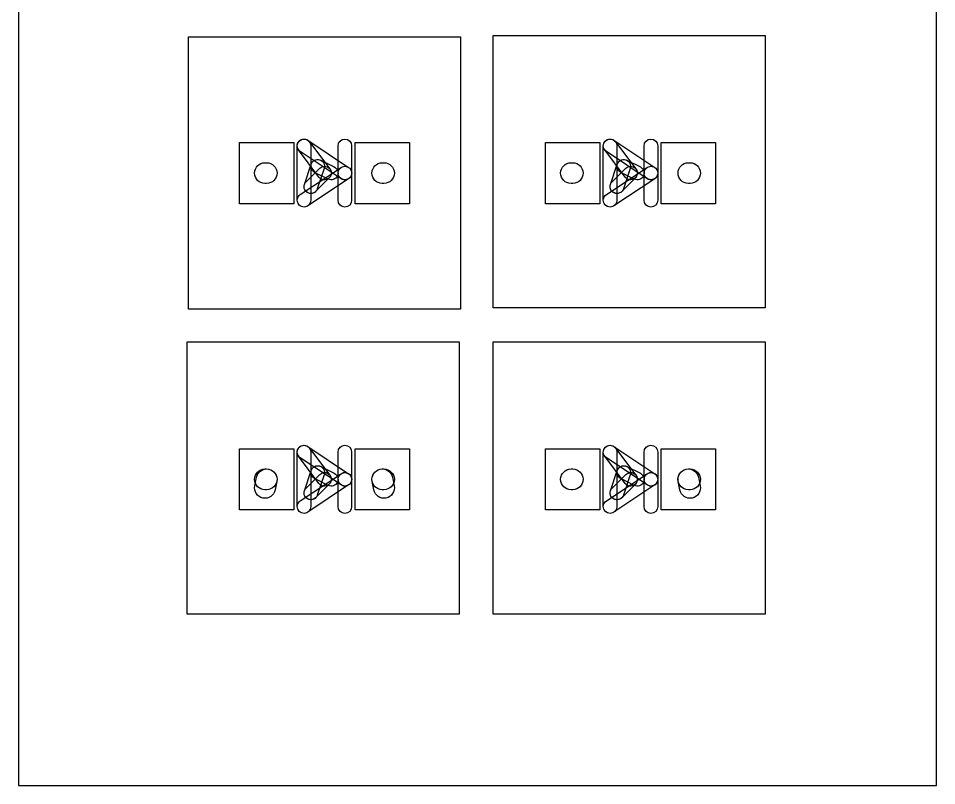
# Model space of a CAD drawing. Header units: inches. Extents: x 5 to 145, y -76 to 99.
# Drawn here: x 15.25 to 28.75, y -75.64 to -64.37 of the extents above; entities that cross this region are included whole.
import ezdxf

# ---------------------------------------------------------------- set-up
doc = ezdxf.new("R2010")
doc.units = ezdxf.units.IN
doc.header["$MEASUREMENT"] = 0

# ---------------------------------------------------------------- blocks, each defined once
blk = doc.blocks.new('block 205')
at = {"color": 7, "lineweight": 25}
blk.add_lwpolyline([(15.251, -75.64), (28.751, -75.64)], dxfattribs=at)
blk = doc.blocks.new('block 207')
at = {"color": 7, "lineweight": 25}
blk.add_lwpolyline([(15.251, -48.64), (15.251, -75.64)], dxfattribs=at)
blk = doc.blocks.new('block 208')
at = {"color": 7, "lineweight": 25}
blk.add_lwpolyline([(28.751, -75.64), (28.751, -48.64)], dxfattribs=at)
blk = doc.blocks.new('block 201')
for name in ['block 207', 'block 208', 'block 205']:
    blk.add_blockref(name, (0, 0))
blk = doc.blocks.new('block 245')
at = {"lineweight": 0}
blk.add_lwpolyline([(24.251, -66.64), (24.251, -66.64)], dxfattribs=at)
blk = doc.blocks.new('block 246')
at = {"lineweight": 0}
blk.add_lwpolyline([(19.751, -66.64), (19.751, -66.64)], dxfattribs=at)
blk = doc.blocks.new('block 247')
at = {"lineweight": 0}
blk.add_lwpolyline([(24.251, -71.14), (24.251, -71.14)], dxfattribs=at)
blk = doc.blocks.new('block 248')
at = {"lineweight": 0}
blk.add_lwpolyline([(19.751, -71.14), (19.751, -71.14)], dxfattribs=at)
blk = doc.blocks.new('block 465')
at = {"color": 2, "lineweight": 25}
blk.add_open_spline([(24.451, -66.24), (24.451, -66.24), (24.451, -66.64), (24.451, -66.64), (24.451, -66.695), (24.496, -66.74), (24.551, -66.74), (24.607, -66.74), (24.651, -66.695), (24.651, -66.64), (24.651, -66.64), (24.651, -66.24), (24.651, -66.24), (24.651, -66.185), (24.607, -66.14), (24.551, -66.14), (24.496, -66.14), (24.451, -66.185), (24.451, -66.24)], degree=3, knots=[0, 0, 0, 0, 1, 1, 1, 2, 2, 2, 3, 3, 3, 4, 4, 4, 5, 5, 5, 6, 6, 6, 6], dxfattribs=at)
blk = doc.blocks.new('block 466')
at = {"color": 2, "lineweight": 25}
blk.add_open_spline([(24.451, -66.64), (24.451, -66.64), (24.451, -67.04), (24.451, -67.04), (24.451, -67.095), (24.496, -67.14), (24.551, -67.14), (24.607, -67.14), (24.651, -67.095), (24.651, -67.04), (24.651, -67.04), (24.651, -66.64), (24.651, -66.64), (24.651, -66.585), (24.607, -66.54), (24.551, -66.54), (24.496, -66.54), (24.451, -66.585), (24.451, -66.64)], degree=3, knots=[0, 0, 0, 0, 1, 1, 1, 2, 2, 2, 3, 3, 3, 4, 4, 4, 5, 5, 5, 6, 6, 6, 6], dxfattribs=at)
blk = doc.blocks.new('block 467')
at = {"color": 2, "lineweight": 25}
blk.add_open_spline([(24.607, -66.557), (24.607, -66.557), (24.007, -66.157), (24.007, -66.157), (23.961, -66.126), (23.899, -66.139), (23.868, -66.185), (23.837, -66.231), (23.85, -66.293), (23.896, -66.323), (23.896, -66.323), (24.496, -66.723), (24.496, -66.723), (24.542, -66.754), (24.604, -66.742), (24.635, -66.696), (24.665, -66.65), (24.653, -66.588), (24.607, -66.557)], degree=3, knots=[0, 0, 0, 0, 1, 1, 1, 2, 2, 2, 3, 3, 3, 4, 4, 4, 5, 5, 5, 6, 6, 6, 6], dxfattribs=at)
blk = doc.blocks.new('block 468')
at = {"color": 2, "lineweight": 25}
blk.add_open_spline([(24.496, -66.557), (24.496, -66.557), (23.896, -66.957), (23.896, -66.957), (23.85, -66.988), (23.837, -67.05), (23.868, -67.096), (23.899, -67.142), (23.961, -67.154), (24.007, -67.123), (24.007, -67.123), (24.607, -66.723), (24.607, -66.723), (24.653, -66.693), (24.665, -66.631), (24.635, -66.585), (24.604, -66.539), (24.542, -66.526), (24.496, -66.557)], degree=3, knots=[0, 0, 0, 0, 1, 1, 1, 2, 2, 2, 3, 3, 3, 4, 4, 4, 5, 5, 5, 6, 6, 6, 6], dxfattribs=at)
blk = doc.blocks.new('block 469')
at = {"color": 2, "lineweight": 25}
blk.add_open_spline([(24.051, -67.04), (24.051, -67.04), (24.051, -66.24), (24.051, -66.24), (24.051, -66.185), (24.007, -66.14), (23.951, -66.14), (23.896, -66.14), (23.851, -66.185), (23.851, -66.24), (23.851, -66.24), (23.851, -67.04), (23.851, -67.04), (23.851, -67.095), (23.896, -67.14), (23.951, -67.14), (24.007, -67.14), (24.051, -67.095), (24.051, -67.04)], degree=3, knots=[0, 0, 0, 0, 1, 1, 1, 2, 2, 2, 3, 3, 3, 4, 4, 4, 5, 5, 5, 6, 6, 6, 6], dxfattribs=at)
blk = doc.blocks.new('block 470')
at = {"color": 2, "lineweight": 25}
blk.add_open_spline([(23.871, -66.3), (23.871, -66.3), (24.171, -66.7), (24.171, -66.7), (24.204, -66.744), (24.267, -66.753), (24.311, -66.72), (24.356, -66.687), (24.364, -66.624), (24.331, -66.58), (24.331, -66.58), (24.031, -66.18), (24.031, -66.18), (23.998, -66.136), (23.936, -66.127), (23.891, -66.16), (23.847, -66.193), (23.838, -66.256), (23.871, -66.3)], degree=3, knots=[0, 0, 0, 0, 1, 1, 1, 2, 2, 2, 3, 3, 3, 4, 4, 4, 5, 5, 5, 6, 6, 6, 6], dxfattribs=at)
blk = doc.blocks.new('block 471')
at = {"color": 2, "lineweight": 25}
blk.add_open_spline([(24.181, -66.57), (24.181, -66.57), (23.981, -66.77), (23.981, -66.77), (23.942, -66.809), (23.942, -66.872), (23.981, -66.911), (24.02, -66.95), (24.083, -66.95), (24.122, -66.911), (24.122, -66.911), (24.322, -66.711), (24.322, -66.711), (24.361, -66.672), (24.361, -66.609), (24.322, -66.57), (24.283, -66.53), (24.22, -66.53), (24.181, -66.57)], degree=3, knots=[0, 0, 0, 0, 1, 1, 1, 2, 2, 2, 3, 3, 3, 4, 4, 4, 5, 5, 5, 6, 6, 6, 6], dxfattribs=at)
blk = doc.blocks.new('block 472')
at = {"color": 2, "lineweight": 25}
blk.add_open_spline([(24.146, -66.872), (24.146, -66.872), (24.246, -66.572), (24.246, -66.572), (24.264, -66.519), (24.235, -66.463), (24.183, -66.445), (24.131, -66.428), (24.074, -66.456), (24.056, -66.509), (24.056, -66.509), (23.956, -66.809), (23.956, -66.809), (23.939, -66.861), (23.967, -66.918), (24.02, -66.935), (24.072, -66.953), (24.129, -66.924), (24.146, -66.872)], degree=3, knots=[0, 0, 0, 0, 1, 1, 1, 2, 2, 2, 3, 3, 3, 4, 4, 4, 5, 5, 5, 6, 6, 6, 6], dxfattribs=at)
blk = doc.blocks.new('block 473')
at = {"color": 2, "lineweight": 25}
blk.add_open_spline([(24.107, -66.63), (24.107, -66.63), (24.307, -66.73), (24.307, -66.73), (24.356, -66.754), (24.416, -66.734), (24.441, -66.685), (24.465, -66.636), (24.445, -66.576), (24.396, -66.551), (24.396, -66.551), (24.196, -66.451), (24.196, -66.451), (24.147, -66.426), (24.087, -66.446), (24.062, -66.496), (24.037, -66.545), (24.057, -66.605), (24.107, -66.63)], degree=3, knots=[0, 0, 0, 0, 1, 1, 1, 2, 2, 2, 3, 3, 3, 4, 4, 4, 5, 5, 5, 6, 6, 6, 6], dxfattribs=at)
blk = doc.blocks.new('block 474')
at = {"color": 2, "lineweight": 25}
blk.add_open_spline([(19.951, -66.24), (19.951, -66.24), (19.951, -66.64), (19.951, -66.64), (19.951, -66.695), (19.996, -66.74), (20.051, -66.74), (20.107, -66.74), (20.151, -66.695), (20.151, -66.64), (20.151, -66.64), (20.151, -66.24), (20.151, -66.24), (20.151, -66.185), (20.107, -66.14), (20.051, -66.14), (19.996, -66.14), (19.951, -66.185), (19.951, -66.24)], degree=3, knots=[0, 0, 0, 0, 1, 1, 1, 2, 2, 2, 3, 3, 3, 4, 4, 4, 5, 5, 5, 6, 6, 6, 6], dxfattribs=at)
blk = doc.blocks.new('block 475')
at = {"color": 2, "lineweight": 25}
blk.add_open_spline([(19.951, -66.64), (19.951, -66.64), (19.951, -67.04), (19.951, -67.04), (19.951, -67.095), (19.996, -67.14), (20.051, -67.14), (20.107, -67.14), (20.151, -67.095), (20.151, -67.04), (20.151, -67.04), (20.151, -66.64), (20.151, -66.64), (20.151, -66.585), (20.107, -66.54), (20.051, -66.54), (19.996, -66.54), (19.951, -66.585), (19.951, -66.64)], degree=3, knots=[0, 0, 0, 0, 1, 1, 1, 2, 2, 2, 3, 3, 3, 4, 4, 4, 5, 5, 5, 6, 6, 6, 6], dxfattribs=at)
blk = doc.blocks.new('block 476')
at = {"color": 2, "lineweight": 25}
blk.add_open_spline([(20.107, -66.557), (20.107, -66.557), (19.507, -66.157), (19.507, -66.157), (19.461, -66.126), (19.399, -66.139), (19.368, -66.185), (19.337, -66.231), (19.35, -66.293), (19.396, -66.323), (19.396, -66.323), (19.996, -66.723), (19.996, -66.723), (20.042, -66.754), (20.104, -66.742), (20.135, -66.696), (20.165, -66.65), (20.153, -66.588), (20.107, -66.557)], degree=3, knots=[0, 0, 0, 0, 1, 1, 1, 2, 2, 2, 3, 3, 3, 4, 4, 4, 5, 5, 5, 6, 6, 6, 6], dxfattribs=at)
blk = doc.blocks.new('block 477')
at = {"color": 2, "lineweight": 25}
blk.add_open_spline([(19.996, -66.557), (19.996, -66.557), (19.396, -66.957), (19.396, -66.957), (19.35, -66.988), (19.337, -67.05), (19.368, -67.096), (19.399, -67.142), (19.461, -67.154), (19.507, -67.123), (19.507, -67.123), (20.107, -66.723), (20.107, -66.723), (20.153, -66.693), (20.165, -66.631), (20.135, -66.585), (20.104, -66.539), (20.042, -66.526), (19.996, -66.557)], degree=3, knots=[0, 0, 0, 0, 1, 1, 1, 2, 2, 2, 3, 3, 3, 4, 4, 4, 5, 5, 5, 6, 6, 6, 6], dxfattribs=at)
blk = doc.blocks.new('block 478')
at = {"color": 2, "lineweight": 25}
blk.add_open_spline([(19.551, -67.04), (19.551, -67.04), (19.551, -66.24), (19.551, -66.24), (19.551, -66.185), (19.507, -66.14), (19.451, -66.14), (19.396, -66.14), (19.351, -66.185), (19.351, -66.24), (19.351, -66.24), (19.351, -67.04), (19.351, -67.04), (19.351, -67.095), (19.396, -67.14), (19.451, -67.14), (19.507, -67.14), (19.551, -67.095), (19.551, -67.04)], degree=3, knots=[0, 0, 0, 0, 1, 1, 1, 2, 2, 2, 3, 3, 3, 4, 4, 4, 5, 5, 5, 6, 6, 6, 6], dxfattribs=at)
blk = doc.blocks.new('block 479')
at = {"color": 2, "lineweight": 25}
blk.add_open_spline([(19.371, -66.3), (19.371, -66.3), (19.671, -66.7), (19.671, -66.7), (19.704, -66.744), (19.767, -66.753), (19.811, -66.72), (19.856, -66.687), (19.864, -66.624), (19.831, -66.58), (19.831, -66.58), (19.531, -66.18), (19.531, -66.18), (19.498, -66.136), (19.436, -66.127), (19.391, -66.16), (19.347, -66.193), (19.338, -66.256), (19.371, -66.3)], degree=3, knots=[0, 0, 0, 0, 1, 1, 1, 2, 2, 2, 3, 3, 3, 4, 4, 4, 5, 5, 5, 6, 6, 6, 6], dxfattribs=at)
blk = doc.blocks.new('block 480')
at = {"color": 2, "lineweight": 25}
blk.add_open_spline([(19.681, -66.57), (19.681, -66.57), (19.481, -66.77), (19.481, -66.77), (19.442, -66.809), (19.442, -66.872), (19.481, -66.911), (19.52, -66.95), (19.583, -66.95), (19.622, -66.911), (19.622, -66.911), (19.822, -66.711), (19.822, -66.711), (19.861, -66.672), (19.861, -66.609), (19.822, -66.57), (19.783, -66.53), (19.72, -66.53), (19.681, -66.57)], degree=3, knots=[0, 0, 0, 0, 1, 1, 1, 2, 2, 2, 3, 3, 3, 4, 4, 4, 5, 5, 5, 6, 6, 6, 6], dxfattribs=at)
blk = doc.blocks.new('block 481')
at = {"color": 2, "lineweight": 25}
blk.add_open_spline([(19.646, -66.872), (19.646, -66.872), (19.746, -66.572), (19.746, -66.572), (19.764, -66.519), (19.735, -66.463), (19.683, -66.445), (19.631, -66.428), (19.574, -66.456), (19.556, -66.509), (19.556, -66.509), (19.456, -66.809), (19.456, -66.809), (19.439, -66.861), (19.467, -66.918), (19.52, -66.935), (19.572, -66.953), (19.629, -66.924), (19.646, -66.872)], degree=3, knots=[0, 0, 0, 0, 1, 1, 1, 2, 2, 2, 3, 3, 3, 4, 4, 4, 5, 5, 5, 6, 6, 6, 6], dxfattribs=at)
blk = doc.blocks.new('block 482')
at = {"color": 2, "lineweight": 25}
blk.add_open_spline([(19.607, -66.63), (19.607, -66.63), (19.807, -66.73), (19.807, -66.73), (19.856, -66.754), (19.916, -66.734), (19.941, -66.685), (19.965, -66.636), (19.945, -66.576), (19.896, -66.551), (19.896, -66.551), (19.696, -66.451), (19.696, -66.451), (19.647, -66.426), (19.587, -66.446), (19.562, -66.496), (19.537, -66.545), (19.557, -66.605), (19.607, -66.63)], degree=3, knots=[0, 0, 0, 0, 1, 1, 1, 2, 2, 2, 3, 3, 3, 4, 4, 4, 5, 5, 5, 6, 6, 6, 6], dxfattribs=at)
blk = doc.blocks.new('block 483')
at = {"color": 2, "lineweight": 25}
blk.add_open_spline([(24.451, -70.74), (24.451, -70.74), (24.451, -71.14), (24.451, -71.14), (24.451, -71.195), (24.496, -71.24), (24.551, -71.24), (24.607, -71.24), (24.651, -71.195), (24.651, -71.14), (24.651, -71.14), (24.651, -70.74), (24.651, -70.74), (24.651, -70.685), (24.607, -70.64), (24.551, -70.64), (24.496, -70.64), (24.451, -70.685), (24.451, -70.74)], degree=3, knots=[0, 0, 0, 0, 1, 1, 1, 2, 2, 2, 3, 3, 3, 4, 4, 4, 5, 5, 5, 6, 6, 6, 6], dxfattribs=at)
blk = doc.blocks.new('block 484')
at = {"color": 2, "lineweight": 25}
blk.add_open_spline([(24.451, -71.14), (24.451, -71.14), (24.451, -71.54), (24.451, -71.54), (24.451, -71.595), (24.496, -71.64), (24.551, -71.64), (24.607, -71.64), (24.651, -71.595), (24.651, -71.54), (24.651, -71.54), (24.651, -71.14), (24.651, -71.14), (24.651, -71.085), (24.607, -71.04), (24.551, -71.04), (24.496, -71.04), (24.451, -71.085), (24.451, -71.14)], degree=3, knots=[0, 0, 0, 0, 1, 1, 1, 2, 2, 2, 3, 3, 3, 4, 4, 4, 5, 5, 5, 6, 6, 6, 6], dxfattribs=at)
blk = doc.blocks.new('block 485')
at = {"color": 2, "lineweight": 25}
blk.add_open_spline([(24.607, -71.057), (24.607, -71.057), (24.007, -70.657), (24.007, -70.657), (23.961, -70.626), (23.899, -70.639), (23.868, -70.685), (23.837, -70.731), (23.85, -70.793), (23.896, -70.823), (23.896, -70.823), (24.496, -71.223), (24.496, -71.223), (24.542, -71.254), (24.604, -71.242), (24.635, -71.196), (24.665, -71.15), (24.653, -71.088), (24.607, -71.057)], degree=3, knots=[0, 0, 0, 0, 1, 1, 1, 2, 2, 2, 3, 3, 3, 4, 4, 4, 5, 5, 5, 6, 6, 6, 6], dxfattribs=at)
blk = doc.blocks.new('block 486')
at = {"color": 2, "lineweight": 25}
blk.add_open_spline([(24.496, -71.057), (24.496, -71.057), (23.896, -71.457), (23.896, -71.457), (23.85, -71.488), (23.837, -71.55), (23.868, -71.596), (23.899, -71.642), (23.961, -71.654), (24.007, -71.623), (24.007, -71.623), (24.607, -71.223), (24.607, -71.223), (24.653, -71.193), (24.665, -71.131), (24.635, -71.085), (24.604, -71.039), (24.542, -71.026), (24.496, -71.057)], degree=3, knots=[0, 0, 0, 0, 1, 1, 1, 2, 2, 2, 3, 3, 3, 4, 4, 4, 5, 5, 5, 6, 6, 6, 6], dxfattribs=at)
blk = doc.blocks.new('block 487')
at = {"color": 2, "lineweight": 25}
blk.add_open_spline([(24.051, -71.54), (24.051, -71.54), (24.051, -70.74), (24.051, -70.74), (24.051, -70.685), (24.007, -70.64), (23.951, -70.64), (23.896, -70.64), (23.851, -70.685), (23.851, -70.74), (23.851, -70.74), (23.851, -71.54), (23.851, -71.54), (23.851, -71.595), (23.896, -71.64), (23.951, -71.64), (24.007, -71.64), (24.051, -71.595), (24.051, -71.54)], degree=3, knots=[0, 0, 0, 0, 1, 1, 1, 2, 2, 2, 3, 3, 3, 4, 4, 4, 5, 5, 5, 6, 6, 6, 6], dxfattribs=at)
blk = doc.blocks.new('block 488')
at = {"color": 2, "lineweight": 25}
blk.add_open_spline([(23.871, -70.8), (23.871, -70.8), (24.171, -71.2), (24.171, -71.2), (24.204, -71.244), (24.267, -71.253), (24.311, -71.22), (24.356, -71.187), (24.364, -71.124), (24.331, -71.08), (24.331, -71.08), (24.031, -70.68), (24.031, -70.68), (23.998, -70.636), (23.936, -70.627), (23.891, -70.66), (23.847, -70.693), (23.838, -70.756), (23.871, -70.8)], degree=3, knots=[0, 0, 0, 0, 1, 1, 1, 2, 2, 2, 3, 3, 3, 4, 4, 4, 5, 5, 5, 6, 6, 6, 6], dxfattribs=at)
blk = doc.blocks.new('block 489')
at = {"color": 2, "lineweight": 25}
blk.add_open_spline([(24.181, -71.07), (24.181, -71.07), (23.981, -71.27), (23.981, -71.27), (23.942, -71.309), (23.942, -71.372), (23.981, -71.411), (24.02, -71.45), (24.083, -71.45), (24.122, -71.411), (24.122, -71.411), (24.322, -71.211), (24.322, -71.211), (24.361, -71.172), (24.361, -71.109), (24.322, -71.07), (24.283, -71.03), (24.22, -71.03), (24.181, -71.07)], degree=3, knots=[0, 0, 0, 0, 1, 1, 1, 2, 2, 2, 3, 3, 3, 4, 4, 4, 5, 5, 5, 6, 6, 6, 6], dxfattribs=at)
blk = doc.blocks.new('block 490')
at = {"color": 2, "lineweight": 25}
blk.add_open_spline([(24.146, -71.372), (24.146, -71.372), (24.246, -71.072), (24.246, -71.072), (24.264, -71.019), (24.235, -70.963), (24.183, -70.945), (24.131, -70.928), (24.074, -70.956), (24.056, -71.009), (24.056, -71.009), (23.956, -71.309), (23.956, -71.309), (23.939, -71.361), (23.967, -71.418), (24.02, -71.435), (24.072, -71.453), (24.129, -71.424), (24.146, -71.372)], degree=3, knots=[0, 0, 0, 0, 1, 1, 1, 2, 2, 2, 3, 3, 3, 4, 4, 4, 5, 5, 5, 6, 6, 6, 6], dxfattribs=at)
blk = doc.blocks.new('block 491')
at = {"color": 2, "lineweight": 25}
blk.add_open_spline([(24.107, -71.13), (24.107, -71.13), (24.307, -71.23), (24.307, -71.23), (24.356, -71.254), (24.416, -71.234), (24.441, -71.185), (24.465, -71.136), (24.445, -71.076), (24.396, -71.051), (24.396, -71.051), (24.196, -70.951), (24.196, -70.951), (24.147, -70.926), (24.087, -70.946), (24.062, -70.996), (24.037, -71.045), (24.057, -71.105), (24.107, -71.13)], degree=3, knots=[0, 0, 0, 0, 1, 1, 1, 2, 2, 2, 3, 3, 3, 4, 4, 4, 5, 5, 5, 6, 6, 6, 6], dxfattribs=at)
blk = doc.blocks.new('block 492')
at = {"color": 2, "lineweight": 25}
blk.add_open_spline([(19.951, -70.74), (19.951, -70.74), (19.951, -71.14), (19.951, -71.14), (19.951, -71.195), (19.996, -71.24), (20.051, -71.24), (20.107, -71.24), (20.151, -71.195), (20.151, -71.14), (20.151, -71.14), (20.151, -70.74), (20.151, -70.74), (20.151, -70.685), (20.107, -70.64), (20.051, -70.64), (19.996, -70.64), (19.951, -70.685), (19.951, -70.74)], degree=3, knots=[0, 0, 0, 0, 1, 1, 1, 2, 2, 2, 3, 3, 3, 4, 4, 4, 5, 5, 5, 6, 6, 6, 6], dxfattribs=at)
blk = doc.blocks.new('block 493')
at = {"color": 2, "lineweight": 25}
blk.add_open_spline([(19.951, -71.14), (19.951, -71.14), (19.951, -71.54), (19.951, -71.54), (19.951, -71.595), (19.996, -71.64), (20.051, -71.64), (20.107, -71.64), (20.151, -71.595), (20.151, -71.54), (20.151, -71.54), (20.151, -71.14), (20.151, -71.14), (20.151, -71.085), (20.107, -71.04), (20.051, -71.04), (19.996, -71.04), (19.951, -71.085), (19.951, -71.14)], degree=3, knots=[0, 0, 0, 0, 1, 1, 1, 2, 2, 2, 3, 3, 3, 4, 4, 4, 5, 5, 5, 6, 6, 6, 6], dxfattribs=at)
blk = doc.blocks.new('block 494')
at = {"color": 2, "lineweight": 25}
blk.add_open_spline([(20.107, -71.057), (20.107, -71.057), (19.507, -70.657), (19.507, -70.657), (19.461, -70.626), (19.399, -70.639), (19.368, -70.685), (19.337, -70.731), (19.35, -70.793), (19.396, -70.823), (19.396, -70.823), (19.996, -71.223), (19.996, -71.223), (20.042, -71.254), (20.104, -71.242), (20.135, -71.196), (20.165, -71.15), (20.153, -71.088), (20.107, -71.057)], degree=3, knots=[0, 0, 0, 0, 1, 1, 1, 2, 2, 2, 3, 3, 3, 4, 4, 4, 5, 5, 5, 6, 6, 6, 6], dxfattribs=at)
blk = doc.blocks.new('block 495')
at = {"color": 2, "lineweight": 25}
blk.add_open_spline([(19.996, -71.057), (19.996, -71.057), (19.396, -71.457), (19.396, -71.457), (19.35, -71.488), (19.337, -71.55), (19.368, -71.596), (19.399, -71.642), (19.461, -71.654), (19.507, -71.623), (19.507, -71.623), (20.107, -71.223), (20.107, -71.223), (20.153, -71.193), (20.165, -71.131), (20.135, -71.085), (20.104, -71.039), (20.042, -71.026), (19.996, -71.057)], degree=3, knots=[0, 0, 0, 0, 1, 1, 1, 2, 2, 2, 3, 3, 3, 4, 4, 4, 5, 5, 5, 6, 6, 6, 6], dxfattribs=at)
blk = doc.blocks.new('block 496')
at = {"color": 2, "lineweight": 25}
blk.add_open_spline([(19.551, -71.54), (19.551, -71.54), (19.551, -70.74), (19.551, -70.74), (19.551, -70.685), (19.507, -70.64), (19.451, -70.64), (19.396, -70.64), (19.351, -70.685), (19.351, -70.74), (19.351, -70.74), (19.351, -71.54), (19.351, -71.54), (19.351, -71.595), (19.396, -71.64), (19.451, -71.64), (19.507, -71.64), (19.551, -71.595), (19.551, -71.54)], degree=3, knots=[0, 0, 0, 0, 1, 1, 1, 2, 2, 2, 3, 3, 3, 4, 4, 4, 5, 5, 5, 6, 6, 6, 6], dxfattribs=at)
blk = doc.blocks.new('block 497')
at = {"color": 2, "lineweight": 25}
blk.add_open_spline([(19.371, -70.8), (19.371, -70.8), (19.671, -71.2), (19.671, -71.2), (19.704, -71.244), (19.767, -71.253), (19.811, -71.22), (19.856, -71.187), (19.864, -71.124), (19.831, -71.08), (19.831, -71.08), (19.531, -70.68), (19.531, -70.68), (19.498, -70.636), (19.436, -70.627), (19.391, -70.66), (19.347, -70.693), (19.338, -70.756), (19.371, -70.8)], degree=3, knots=[0, 0, 0, 0, 1, 1, 1, 2, 2, 2, 3, 3, 3, 4, 4, 4, 5, 5, 5, 6, 6, 6, 6], dxfattribs=at)
blk = doc.blocks.new('block 498')
at = {"color": 2, "lineweight": 25}
blk.add_open_spline([(19.681, -71.07), (19.681, -71.07), (19.481, -71.27), (19.481, -71.27), (19.442, -71.309), (19.442, -71.372), (19.481, -71.411), (19.52, -71.45), (19.583, -71.45), (19.622, -71.411), (19.622, -71.411), (19.822, -71.211), (19.822, -71.211), (19.861, -71.172), (19.861, -71.109), (19.822, -71.07), (19.783, -71.03), (19.72, -71.03), (19.681, -71.07)], degree=3, knots=[0, 0, 0, 0, 1, 1, 1, 2, 2, 2, 3, 3, 3, 4, 4, 4, 5, 5, 5, 6, 6, 6, 6], dxfattribs=at)
blk = doc.blocks.new('block 499')
at = {"color": 2, "lineweight": 25}
blk.add_open_spline([(19.646, -71.372), (19.646, -71.372), (19.746, -71.072), (19.746, -71.072), (19.764, -71.019), (19.735, -70.963), (19.683, -70.945), (19.631, -70.928), (19.574, -70.956), (19.556, -71.009), (19.556, -71.009), (19.456, -71.309), (19.456, -71.309), (19.439, -71.361), (19.467, -71.418), (19.52, -71.435), (19.572, -71.453), (19.629, -71.424), (19.646, -71.372)], degree=3, knots=[0, 0, 0, 0, 1, 1, 1, 2, 2, 2, 3, 3, 3, 4, 4, 4, 5, 5, 5, 6, 6, 6, 6], dxfattribs=at)
blk = doc.blocks.new('block 500')
at = {"color": 2, "lineweight": 25}
blk.add_open_spline([(19.607, -71.13), (19.607, -71.13), (19.807, -71.23), (19.807, -71.23), (19.856, -71.254), (19.916, -71.234), (19.941, -71.185), (19.965, -71.136), (19.945, -71.076), (19.896, -71.051), (19.896, -71.051), (19.696, -70.951), (19.696, -70.951), (19.647, -70.926), (19.587, -70.946), (19.562, -70.996), (19.537, -71.045), (19.557, -71.105), (19.607, -71.13)], degree=3, knots=[0, 0, 0, 0, 1, 1, 1, 2, 2, 2, 3, 3, 3, 4, 4, 4, 5, 5, 5, 6, 6, 6, 6], dxfattribs=at)
blk = doc.blocks.new('block 549')
at = {"color": 5, "lineweight": 25}
for points in [[(24.701, -67.09), (24.701, -66.19)], [(24.701, -66.19), (25.501, -66.19)], [(25.501, -66.19), (25.501, -67.09)], [(25.501, -67.09), (24.701, -67.09)]]:
    blk.add_lwpolyline(points, dxfattribs=at)
blk = doc.blocks.new('block 550')
at = {"color": 5, "lineweight": 25}
for points in [[(23.001, -67.09), (23.001, -66.19)], [(23.001, -66.19), (23.801, -66.19)], [(23.801, -66.19), (23.801, -67.09)], [(23.801, -67.09), (23.001, -67.09)]]:
    blk.add_lwpolyline(points, dxfattribs=at)
blk = doc.blocks.new('block 551')
at = {"color": 5, "lineweight": 25}
for points in [[(20.201, -67.09), (20.201, -66.19)], [(20.201, -66.19), (21.001, -66.19)], [(21.001, -66.19), (21.001, -67.09)], [(21.001, -67.09), (20.201, -67.09)]]:
    blk.add_lwpolyline(points, dxfattribs=at)
blk = doc.blocks.new('block 552')
at = {"color": 5, "lineweight": 25}
for points in [[(18.501, -67.09), (18.501, -66.19)], [(18.501, -66.19), (19.301, -66.19)], [(19.301, -66.19), (19.301, -67.09)], [(19.301, -67.09), (18.501, -67.09)]]:
    blk.add_lwpolyline(points, dxfattribs=at)
blk = doc.blocks.new('block 553')
at = {"color": 5, "lineweight": 25}
for points in [[(24.701, -71.59), (24.701, -70.69)], [(24.701, -70.69), (25.501, -70.69)], [(25.501, -70.69), (25.501, -71.59)], [(25.501, -71.59), (24.701, -71.59)]]:
    blk.add_lwpolyline(points, dxfattribs=at)
blk = doc.blocks.new('block 554')
at = {"color": 5, "lineweight": 25}
for points in [[(23.001, -71.59), (23.001, -70.69)], [(23.001, -70.69), (23.801, -70.69)], [(23.801, -70.69), (23.801, -71.59)], [(23.801, -71.59), (23.001, -71.59)]]:
    blk.add_lwpolyline(points, dxfattribs=at)
blk = doc.blocks.new('block 555')
at = {"color": 5, "lineweight": 25}
for points in [[(20.201, -71.59), (20.201, -70.69)], [(20.201, -70.69), (21.001, -70.69)], [(21.001, -70.69), (21.001, -71.59)], [(21.001, -71.59), (20.201, -71.59)]]:
    blk.add_lwpolyline(points, dxfattribs=at)
blk = doc.blocks.new('block 556')
at = {"color": 5, "lineweight": 25}
for points in [[(18.501, -71.59), (18.501, -70.69)], [(18.501, -70.69), (19.301, -70.69)], [(19.301, -70.69), (19.301, -71.59)], [(19.301, -71.59), (18.501, -71.59)]]:
    blk.add_lwpolyline(points, dxfattribs=at)
blk = doc.blocks.new('block 577')
at = {"color": 5, "lineweight": 25}
blk.add_open_spline([(18.876, -66.793), (18.876, -66.793), (18.901, -66.793), (18.901, -66.793), (18.985, -66.793), (19.054, -66.724), (19.054, -66.64), (19.054, -66.556), (18.985, -66.488), (18.901, -66.488), (18.901, -66.488), (18.876, -66.488), (18.876, -66.488), (18.792, -66.488), (18.724, -66.556), (18.724, -66.64), (18.724, -66.724), (18.792, -66.793), (18.876, -66.793)], degree=3, knots=[0, 0, 0, 0, 1, 1, 1, 2, 2, 2, 3, 3, 3, 4, 4, 4, 5, 5, 5, 6, 6, 6, 6], dxfattribs=at)
blk = doc.blocks.new('block 579')
at = {"color": 5, "lineweight": 25}
blk.add_open_spline([(25.126, -66.488), (25.126, -66.488), (25.101, -66.488), (25.101, -66.488), (25.017, -66.488), (24.949, -66.556), (24.949, -66.64), (24.949, -66.724), (25.017, -66.793), (25.101, -66.793), (25.101, -66.793), (25.126, -66.793), (25.126, -66.793), (25.21, -66.793), (25.279, -66.724), (25.279, -66.64), (25.279, -66.556), (25.21, -66.488), (25.126, -66.488)], degree=3, knots=[0, 0, 0, 0, 1, 1, 1, 2, 2, 2, 3, 3, 3, 4, 4, 4, 5, 5, 5, 6, 6, 6, 6], dxfattribs=at)
blk = doc.blocks.new('block 585')
at = {"color": 5, "lineweight": 25}
blk.add_open_spline([(20.626, -70.988), (20.626, -70.988), (20.601, -70.988), (20.601, -70.988), (20.517, -70.988), (20.449, -71.056), (20.449, -71.14), (20.449, -71.224), (20.517, -71.293), (20.601, -71.293), (20.601, -71.293), (20.626, -71.293), (20.626, -71.293), (20.71, -71.293), (20.779, -71.224), (20.779, -71.14), (20.779, -71.056), (20.71, -70.988), (20.626, -70.988)], degree=3, knots=[0, 0, 0, 0, 1, 1, 1, 2, 2, 2, 3, 3, 3, 4, 4, 4, 5, 5, 5, 6, 6, 6, 6], dxfattribs=at)
blk = doc.blocks.new('block 586')
at = {"color": 5, "lineweight": 25}
blk.add_open_spline([(20.626, -66.488), (20.626, -66.488), (20.601, -66.488), (20.601, -66.488), (20.517, -66.488), (20.449, -66.556), (20.449, -66.64), (20.449, -66.724), (20.517, -66.793), (20.601, -66.793), (20.601, -66.793), (20.626, -66.793), (20.626, -66.793), (20.71, -66.793), (20.779, -66.724), (20.779, -66.64), (20.779, -66.556), (20.71, -66.488), (20.626, -66.488)], degree=3, knots=[0, 0, 0, 0, 1, 1, 1, 2, 2, 2, 3, 3, 3, 4, 4, 4, 5, 5, 5, 6, 6, 6, 6], dxfattribs=at)
blk = doc.blocks.new('block 587')
at = {"color": 5, "lineweight": 25}
blk.add_open_spline([(23.376, -66.793), (23.376, -66.793), (23.401, -66.793), (23.401, -66.793), (23.485, -66.793), (23.554, -66.724), (23.554, -66.64), (23.554, -66.556), (23.485, -66.488), (23.401, -66.488), (23.401, -66.488), (23.376, -66.488), (23.376, -66.488), (23.292, -66.488), (23.224, -66.556), (23.224, -66.64), (23.224, -66.724), (23.292, -66.793), (23.376, -66.793)], degree=3, knots=[0, 0, 0, 0, 1, 1, 1, 2, 2, 2, 3, 3, 3, 4, 4, 4, 5, 5, 5, 6, 6, 6, 6], dxfattribs=at)
blk = doc.blocks.new('block 588')
at = {"color": 5, "lineweight": 25}
blk.add_open_spline([(25.126, -70.988), (25.126, -70.988), (25.101, -70.988), (25.101, -70.988), (25.017, -70.988), (24.949, -71.056), (24.949, -71.14), (24.949, -71.224), (25.017, -71.293), (25.101, -71.293), (25.101, -71.293), (25.126, -71.293), (25.126, -71.293), (25.21, -71.293), (25.279, -71.224), (25.279, -71.14), (25.279, -71.056), (25.21, -70.988), (25.126, -70.988)], degree=3, knots=[0, 0, 0, 0, 1, 1, 1, 2, 2, 2, 3, 3, 3, 4, 4, 4, 5, 5, 5, 6, 6, 6, 6], dxfattribs=at)
blk = doc.blocks.new('block 589')
at = {"color": 5, "lineweight": 25}
blk.add_open_spline([(20.776, -71.235), (20.776, -71.235), (20.751, -71.11), (20.751, -71.11), (20.734, -71.028), (20.654, -70.974), (20.571, -70.991), (20.489, -71.007), (20.435, -71.088), (20.452, -71.17), (20.452, -71.17), (20.477, -71.295), (20.477, -71.295), (20.493, -71.378), (20.574, -71.431), (20.656, -71.415), (20.739, -71.398), (20.792, -71.318), (20.776, -71.235)], degree=3, knots=[0, 0, 0, 0, 1, 1, 1, 2, 2, 2, 3, 3, 3, 4, 4, 4, 5, 5, 5, 6, 6, 6, 6], dxfattribs=at)
blk = doc.blocks.new('block 590')
at = {"color": 5, "lineweight": 25}
blk.add_open_spline([(25.276, -71.235), (25.276, -71.235), (25.251, -71.11), (25.251, -71.11), (25.234, -71.028), (25.154, -70.974), (25.071, -70.991), (24.989, -71.007), (24.935, -71.088), (24.952, -71.17), (24.952, -71.17), (24.977, -71.295), (24.977, -71.295), (24.993, -71.378), (25.074, -71.431), (25.156, -71.415), (25.239, -71.398), (25.292, -71.318), (25.276, -71.235)], degree=3, knots=[0, 0, 0, 0, 1, 1, 1, 2, 2, 2, 3, 3, 3, 4, 4, 4, 5, 5, 5, 6, 6, 6, 6], dxfattribs=at)
blk = doc.blocks.new('block 615')
at = {"color": 5, "lineweight": 25}
blk.add_open_spline([(18.876, -71.293), (18.876, -71.293), (18.901, -71.293), (18.901, -71.293), (18.985, -71.293), (19.054, -71.224), (19.054, -71.14), (19.054, -71.056), (18.985, -70.988), (18.901, -70.988), (18.901, -70.988), (18.876, -70.988), (18.876, -70.988), (18.792, -70.988), (18.724, -71.056), (18.724, -71.14), (18.724, -71.224), (18.792, -71.293), (18.876, -71.293)], degree=3, knots=[0, 0, 0, 0, 1, 1, 1, 2, 2, 2, 3, 3, 3, 4, 4, 4, 5, 5, 5, 6, 6, 6, 6], dxfattribs=at)
blk = doc.blocks.new('block 622')
at = {"color": 5, "lineweight": 25}
blk.add_open_spline([(19.026, -71.295), (19.026, -71.295), (19.051, -71.17), (19.051, -71.17), (19.067, -71.088), (19.014, -71.007), (18.931, -70.991), (18.849, -70.974), (18.768, -71.028), (18.752, -71.11), (18.752, -71.11), (18.727, -71.235), (18.727, -71.235), (18.71, -71.318), (18.764, -71.398), (18.846, -71.415), (18.929, -71.431), (19.009, -71.378), (19.026, -71.295)], degree=3, knots=[0, 0, 0, 0, 1, 1, 1, 2, 2, 2, 3, 3, 3, 4, 4, 4, 5, 5, 5, 6, 6, 6, 6], dxfattribs=at)
blk = doc.blocks.new('block 635')
at = {"color": 5, "lineweight": 25}
blk.add_open_spline([(23.376, -71.293), (23.376, -71.293), (23.401, -71.293), (23.401, -71.293), (23.485, -71.293), (23.554, -71.224), (23.554, -71.14), (23.554, -71.056), (23.485, -70.988), (23.401, -70.988), (23.401, -70.988), (23.376, -70.988), (23.376, -70.988), (23.292, -70.988), (23.224, -71.056), (23.224, -71.14), (23.224, -71.224), (23.292, -71.293), (23.376, -71.293)], degree=3, knots=[0, 0, 0, 0, 1, 1, 1, 2, 2, 2, 3, 3, 3, 4, 4, 4, 5, 5, 5, 6, 6, 6, 6], dxfattribs=at)
blk = doc.blocks.new('block 214')
for name in ['block 476', 'block 479', 'block 478', 'block 474', 'block 467', 'block 470', 'block 469', 'block 465', 'block 552', 'block 551', 'block 550', 'block 549', 'block 577', 'block 477', 'block 481', 'block 480', 'block 482', 'block 475', 'block 586', 'block 587', 'block 468', 'block 472', 'block 471', 'block 473', 'block 466', 'block 579', 'block 246', 'block 245', 'block 556', 'block 494', 'block 497', 'block 496', 'block 492', 'block 555', 'block 554', 'block 485', 'block 488', 'block 487', 'block 483', 'block 553', 'block 622', 'block 615', 'block 499', 'block 500', 'block 589', 'block 585', 'block 635', 'block 490', 'block 491', 'block 590', 'block 588', 'block 495', 'block 498', 'block 248', 'block 493', 'block 486', 'block 489', 'block 247', 'block 484']:
    blk.add_blockref(name, (0, 0))
blk = doc.blocks.new('block 646')
at = {"color": 7, "lineweight": 25}
blk.add_lwpolyline([(26.231, -68.62), (22.231, -68.62), (22.231, -64.62), (26.231, -64.62), (26.231, -68.62)], dxfattribs=at)

msp = doc.modelspace()

# ---------------------------------------------------------------- linework, layer by layer
at = {"color": 7, "lineweight": 25}
for points in [[(21.751, -68.64), (17.751, -68.64), (17.751, -64.64), (21.751, -64.64), (21.751, -68.64)], [(21.731, -73.12), (17.731, -73.12), (17.731, -69.12), (21.731, -69.12), (21.731, -73.12)], [(26.231, -73.12), (22.231, -73.12), (22.231, -69.12), (26.231, -69.12), (26.231, -73.12)]]:
    msp.add_lwpolyline(points, dxfattribs=at)

# ---------------------------------------------------------------- block references
for name in ['block 201', 'block 214', 'block 646']:
    msp.add_blockref(name, (0, 0))

doc.saveas('drawing.dxf')
